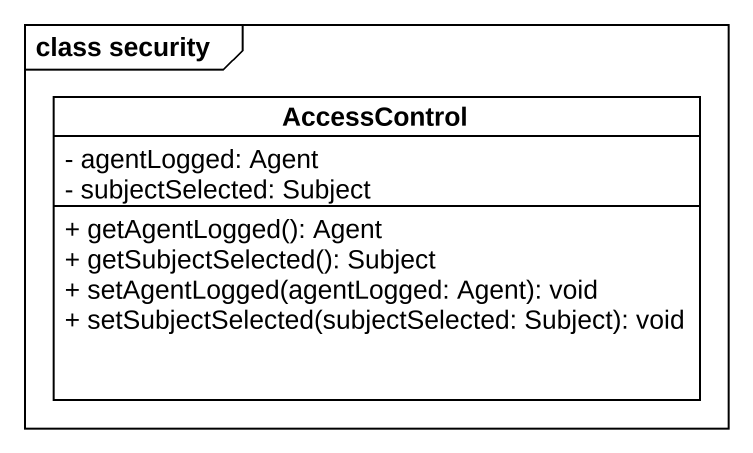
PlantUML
@startuml
mainframe class security
hide circle
hide empty members
skinparam classAttributeIconSize 0
class AccessControl {
  - agentLogged: Agent
  - subjectSelected: Subject
  + getAgentLogged(): Agent
  + getSubjectSelected(): Subject
  + setAgentLogged(agentLogged: Agent): void
  + setSubjectSelected(subjectSelected: Subject): void
}
@enduml
